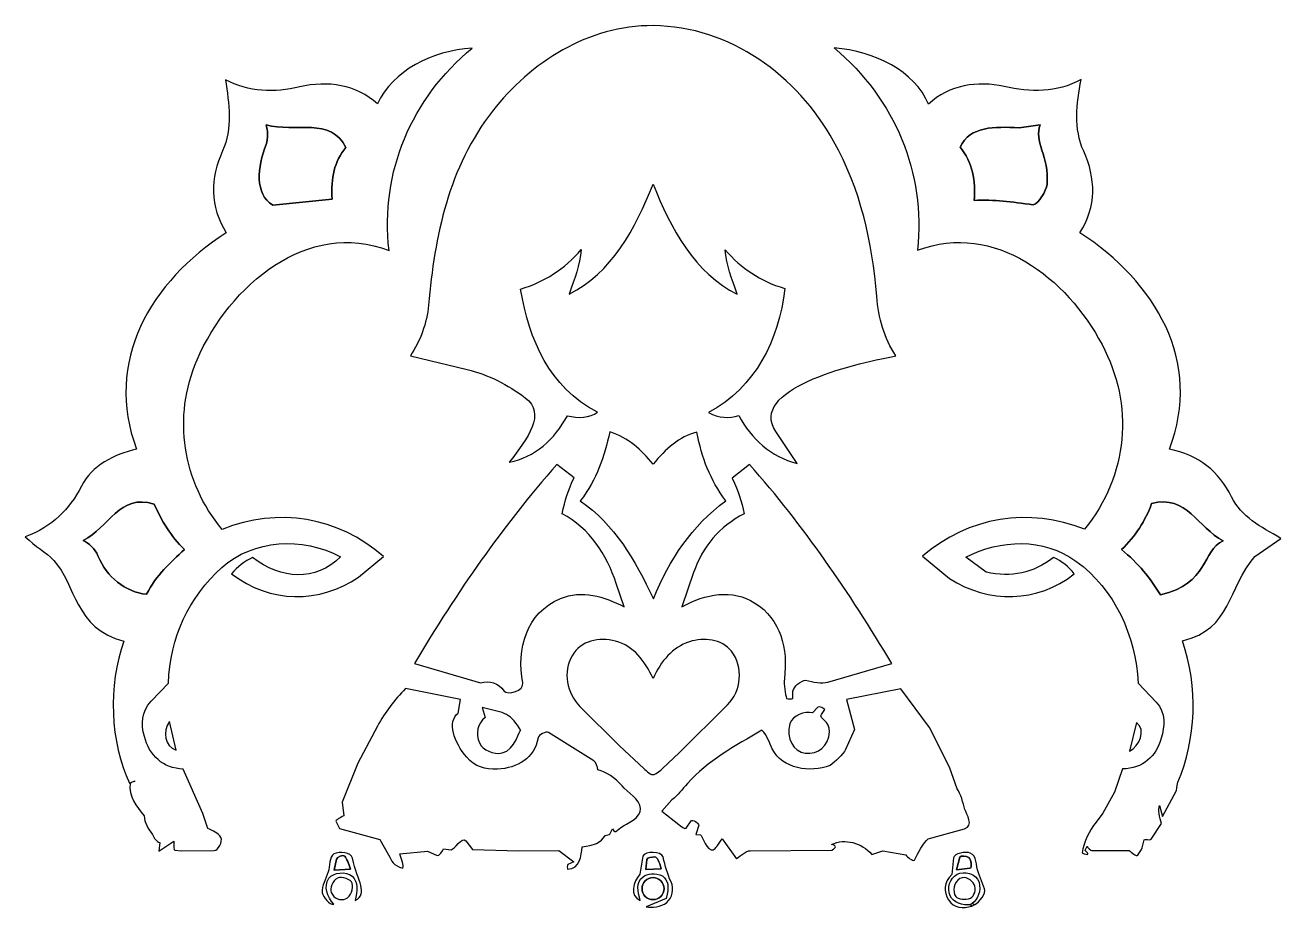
# Model space of a CAD drawing. Header units: inches. Extents: x 4.7 to 20.1, y -2.9 to -0.1.
# Drawn here: x 4.739 to 7.816, y -2.758 to -0.592 of the extents above; entities that cross this region are included whole.
import ezdxf

# ---------------------------------------------------------------- set-up
doc = ezdxf.new("R2010")
doc.units = ezdxf.units.IN
doc.header["$MEASUREMENT"] = 0
doc.layers.add('Layer 1', color=7, linetype='Continuous', lineweight=0)

msp = doc.modelspace()

# ---------------------------------------------------------------- linework, layer by layer
at = {"layer": 'Layer 1', "color": 250, "lineweight": 25, "true_color": 0x231f20}
msp.add_circle((6.2772, -2.7087), 0.0269, dxfattribs=at)
for points, knots in [([(6.2774, -0.5937), (6.4669, -0.5954), (6.63, -0.7163), (6.7197, -0.8769), (6.7861, -0.9956), (6.8142, -1.1228), (6.8254, -1.2575), (6.8297, -1.3102), (6.8428, -1.3595), (6.8724, -1.4033), (6.7577, -1.4236), (6.5104, -1.4869), (6.5781, -1.5881), (6.5781, -1.5881), (6.6304, -1.6664), (6.6304, -1.6664), (6.5656, -1.6507), (6.5184, -1.6061), (6.4873, -1.5494), (6.4629, -1.5563), (6.4386, -1.5562), (6.4133, -1.542), (6.5278, -1.4791), (6.5852, -1.3663), (6.5999, -1.2377), (6.5382, -1.2193), (6.4942, -1.1889), (6.4538, -1.1432), (6.458, -1.1818), (6.4685, -1.2116), (6.4835, -1.2518), (6.3812, -1.2028), (6.3186, -1.0885), (6.2775, -0.9819), (6.235, -1.0889), (6.1743, -1.2019), (6.0714, -1.2514), (6.0862, -1.2115), (6.0969, -1.1818), (6.1014, -1.1423), (6.0592, -1.1916), (6.0115, -1.2208), (5.9527, -1.2393), (5.9743, -1.3662), (6.022, -1.4778), (6.1408, -1.5413), (6.1221, -1.5548), (6.094, -1.5568), (6.0672, -1.5498), (6.0363, -1.6075), (5.9869, -1.6519), (5.925, -1.6638), (5.9706, -1.604), (6.0156, -1.545), (5.9639, -1.5057), (5.9212, -1.4732), (5.874, -1.4494), (5.8216, -1.4366), (5.8216, -1.4366), (5.6827, -1.4029), (5.6827, -1.4029), (5.7066, -1.3662), (5.7231, -1.3237), (5.7271, -1.2784), (5.7421, -1.109), (5.7766, -0.9407), (5.8835, -0.8033), (5.9769, -0.6833), (6.1194, -0.5924), (6.2774, -0.5937)], [0, 0, 0, 0, 1, 1, 1, 2, 2, 2, 3, 3, 3, 4, 4, 4, 5, 5, 5, 6, 6, 6, 7, 7, 7, 8, 8, 8, 9, 9, 9, 10, 10, 10, 11, 11, 11, 12, 12, 12, 13, 13, 13, 14, 14, 14, 15, 15, 15, 16, 16, 16, 17, 17, 17, 18, 18, 18, 19, 19, 19, 20, 20, 20, 21, 21, 21, 22, 22, 22, 23, 23, 23, 23]), ([(6.2775, -0.9819), (6.235, -1.0889), (6.1743, -1.2019), (6.0714, -1.2514), (6.0862, -1.2115), (6.0969, -1.1818), (6.1014, -1.1423), (6.0592, -1.1916), (6.0115, -1.2208), (5.9527, -1.2393), (5.9743, -1.3662), (6.022, -1.4778), (6.1408, -1.5413), (6.1221, -1.5548), (6.094, -1.5568), (6.0672, -1.5498), (6.0363, -1.6075), (5.9869, -1.6519), (5.925, -1.6638), (5.9706, -1.604), (6.0156, -1.545), (5.9639, -1.5057), (5.9212, -1.4732), (5.874, -1.4494), (5.8216, -1.4366), (5.8216, -1.4366), (5.6827, -1.4029), (5.6827, -1.4029), (5.7066, -1.3662), (5.7231, -1.3237), (5.7271, -1.2784), (5.7421, -1.109), (5.7766, -0.9407), (5.8835, -0.8033), (5.9769, -0.6833), (6.1194, -0.5924), (6.2774, -0.5937), (6.4669, -0.5954), (6.63, -0.7163), (6.7197, -0.8769), (6.7861, -0.9956), (6.8142, -1.1228), (6.8254, -1.2575), (6.8297, -1.3102), (6.8428, -1.3595), (6.8724, -1.4033), (6.7577, -1.4236), (6.5104, -1.4869), (6.5781, -1.5881), (6.5781, -1.5881), (6.6304, -1.6664), (6.6304, -1.6664), (6.5656, -1.6507), (6.5184, -1.6061), (6.4873, -1.5494), (6.4629, -1.5563), (6.4386, -1.5562), (6.4133, -1.542), (6.5278, -1.4791), (6.5852, -1.3663), (6.5999, -1.2377), (6.5382, -1.2193), (6.4942, -1.1889), (6.4538, -1.1432), (6.458, -1.1818), (6.4685, -1.2116), (6.4835, -1.2518), (6.3812, -1.2028), (6.3186, -1.0885), (6.2775, -0.9819)], [0, 0, 0, 0, 1, 1, 1, 2, 2, 2, 3, 3, 3, 4, 4, 4, 5, 5, 5, 6, 6, 6, 7, 7, 7, 8, 8, 8, 9, 9, 9, 10, 10, 10, 11, 11, 11, 12, 12, 12, 13, 13, 13, 14, 14, 14, 15, 15, 15, 16, 16, 16, 17, 17, 17, 18, 18, 18, 19, 19, 19, 20, 20, 20, 21, 21, 21, 22, 22, 22, 23, 23, 23, 23]), ([(5.2445, -1.9368), (5.2589, -1.9196), (5.2763, -1.9061), (5.2959, -1.8975), (5.3663, -1.9506), (5.45, -1.9577), (5.5115, -1.8952), (5.4167, -1.8463), (5.2989, -1.852), (5.2204, -1.9219), (5.1394, -1.9941), (5.0931, -2.0943), (5.0896, -2.2053), (5.0896, -2.2053), (5.0476, -2.2494), (5.0476, -2.2494), (5.0228, -2.2754), (5.0227, -2.3049), (5.0307, -2.3357), (5.0426, -2.3821), (5.0766, -2.4143), (5.1262, -2.4157), (5.1262, -2.4157), (5.1738, -2.5247), (5.1738, -2.5247), (5.1738, -2.5247), (5.1862, -2.5617), (5.1862, -2.5617), (5.1973, -2.5657), (5.2128, -2.5733), (5.2182, -2.5834), (5.2232, -2.5929), (5.2117, -2.6155), (5.2017, -2.6156), (5.2017, -2.6156), (5.1208, -2.616), (5.1208, -2.616), (5.1208, -2.616), (5.1057, -2.6147), (5.1057, -2.6147), (5.1016, -2.6143), (5.1025, -2.604), (5.103, -2.5923), (5.103, -2.5923), (5.0659, -2.617), (5.0659, -2.617), (5.0659, -2.617), (5.0686, -2.5958), (5.0686, -2.5958), (5.0608, -2.5941), (5.0544, -2.585), (5.0508, -2.5757), (5.0387, -2.5611), (5.0313, -2.5477), (5.0303, -2.5304), (5.0104, -2.5065), (4.9922, -2.4823), (4.9957, -2.4507), (5.0126, -2.4427), (5.0122, -2.4427), (4.9944, -2.4505), (4.9469, -2.3513), (4.941, -2.2106), (4.9805, -2.1019), (4.8605, -2.0726), (4.8622, -1.9614), (4.8088, -1.9043), (4.7889, -1.883), (4.7643, -1.8707), (4.7385, -1.8465), (4.8054, -1.8216), (4.8468, -1.78), (4.8764, -1.7223), (4.9023, -1.672), (4.9561, -1.6448), (5.0117, -1.6315), (4.9307, -1.4187), (5.0458, -1.22), (5.2315, -1.1012), (5.1904, -1.0368), (5.1921, -0.9671), (5.2222, -0.9007), (5.2471, -0.8458), (5.2388, -0.7848), (5.2292, -0.7261), (5.2861, -0.7572), (5.3501, -0.7581), (5.4114, -0.7438), (5.48, -0.7278), (5.5497, -0.738), (5.6022, -0.7855), (5.6387, -0.704), (5.7358, -0.6554), (5.8336, -0.6486), (5.6857, -0.7724), (5.608, -0.9519), (5.6303, -1.1448), (5.4307, -1.0681), (5.2395, -1.2288), (5.1598, -1.4129), (5.0993, -1.5528), (5.1245, -1.7121), (5.2211, -1.8282), (5.3588, -1.7735), (5.5056, -1.7968), (5.6163, -1.895), (5.6163, -1.895), (5.5555, -1.9451), (5.5555, -1.9451), (5.461, -2.0102), (5.3382, -2.0105), (5.2445, -1.9368)], [0, 0, 0, 0, 1, 1, 1, 2, 2, 2, 3, 3, 3, 4, 4, 4, 5, 5, 5, 6, 6, 6, 7, 7, 7, 8, 8, 8, 9, 9, 9, 10, 10, 10, 11, 11, 11, 12, 12, 12, 13, 13, 13, 14, 14, 14, 15, 15, 15, 16, 16, 16, 17, 17, 17, 18, 18, 18, 19, 19, 19, 20, 20, 20, 21, 21, 21, 22, 22, 22, 23, 23, 23, 24, 24, 24, 25, 25, 25, 26, 26, 26, 27, 27, 27, 28, 28, 28, 29, 29, 29, 30, 30, 30, 31, 31, 31, 32, 32, 32, 33, 33, 33, 34, 34, 34, 35, 35, 35, 36, 36, 36, 37, 37, 37, 37]), ([(5.1208, -2.616), (5.1208, -2.616), (5.1057, -2.6147), (5.1057, -2.6147), (5.1016, -2.6143), (5.1025, -2.604), (5.103, -2.5923), (5.103, -2.5923), (5.0659, -2.617), (5.0659, -2.617), (5.0659, -2.617), (5.0686, -2.5958), (5.0686, -2.5958), (5.0608, -2.5941), (5.0544, -2.585), (5.0508, -2.5757), (5.0387, -2.5611), (5.0313, -2.5477), (5.0303, -2.5304), (5.0104, -2.5065), (4.9922, -2.4823), (4.9957, -2.4507), (5.0126, -2.4427), (5.0122, -2.4427), (4.9944, -2.4505), (4.9469, -2.3513), (4.941, -2.2106), (4.9805, -2.1019), (4.8605, -2.0726), (4.8622, -1.9614), (4.8088, -1.9043), (4.7889, -1.883), (4.7643, -1.8707), (4.7385, -1.8465), (4.8054, -1.8216), (4.8468, -1.78), (4.8764, -1.7223), (4.9023, -1.672), (4.9561, -1.6448), (5.0117, -1.6315), (4.9307, -1.4187), (5.0458, -1.22), (5.2315, -1.1012), (5.1904, -1.0368), (5.1921, -0.9671), (5.2222, -0.9007), (5.2471, -0.8458), (5.2388, -0.7848), (5.2292, -0.7261), (5.2861, -0.7572), (5.3501, -0.7581), (5.4114, -0.7438), (5.48, -0.7278), (5.5497, -0.738), (5.6022, -0.7855), (5.6387, -0.704), (5.7358, -0.6554), (5.8336, -0.6486), (5.6857, -0.7724), (5.608, -0.9519), (5.6303, -1.1448), (5.4307, -1.0681), (5.2395, -1.2288), (5.1598, -1.4129), (5.0993, -1.5528), (5.1245, -1.7121), (5.2211, -1.8282), (5.3588, -1.7735), (5.5056, -1.7968), (5.6163, -1.895), (5.6163, -1.895), (5.5555, -1.9451), (5.5555, -1.9451), (5.461, -2.0102), (5.3382, -2.0105), (5.2445, -1.9368), (5.2589, -1.9196), (5.2763, -1.9061), (5.2959, -1.8975), (5.3663, -1.9506), (5.45, -1.9577), (5.5115, -1.8952), (5.4167, -1.8463), (5.2989, -1.852), (5.2204, -1.9219), (5.1394, -1.9941), (5.0931, -2.0943), (5.0896, -2.2053), (5.0896, -2.2053), (5.0476, -2.2494), (5.0476, -2.2494), (5.0228, -2.2754), (5.0227, -2.3049), (5.0307, -2.3357), (5.0426, -2.3821), (5.0766, -2.4143), (5.1262, -2.4157), (5.1262, -2.4157), (5.1738, -2.5247), (5.1738, -2.5247), (5.1738, -2.5247), (5.1862, -2.5617), (5.1862, -2.5617), (5.1973, -2.5657), (5.2128, -2.5733), (5.2182, -2.5834), (5.2232, -2.5929), (5.2117, -2.6155), (5.2017, -2.6156), (5.2017, -2.6156), (5.1208, -2.616), (5.1208, -2.616)], [0, 0, 0, 0, 1, 1, 1, 2, 2, 2, 3, 3, 3, 4, 4, 4, 5, 5, 5, 6, 6, 6, 7, 7, 7, 8, 8, 8, 9, 9, 9, 10, 10, 10, 11, 11, 11, 12, 12, 12, 13, 13, 13, 14, 14, 14, 15, 15, 15, 16, 16, 16, 17, 17, 17, 18, 18, 18, 19, 19, 19, 20, 20, 20, 21, 21, 21, 22, 22, 22, 23, 23, 23, 24, 24, 24, 25, 25, 25, 26, 26, 26, 27, 27, 27, 28, 28, 28, 29, 29, 29, 30, 30, 30, 31, 31, 31, 32, 32, 32, 33, 33, 33, 34, 34, 34, 35, 35, 35, 36, 36, 36, 37, 37, 37, 37]), ([(7.7521, -1.8945), (7.6832, -1.9745), (7.6963, -2.071), (7.5747, -2.1016), (7.6129, -2.2157), (7.6084, -2.3416), (7.5632, -2.448), (7.5615, -2.452), (7.5605, -2.4588), (7.5597, -2.4682), (7.5597, -2.4682), (7.5251, -2.5323), (7.5251, -2.5323), (7.5251, -2.5323), (7.5181, -2.5053), (7.5181, -2.5053), (7.5145, -2.5142), (7.5184, -2.5345), (7.5231, -2.5494), (7.5231, -2.5494), (7.4975, -2.5877), (7.4975, -2.5877), (7.4954, -2.5909), (7.4816, -2.5857), (7.4806, -2.5895), (7.4806, -2.5895), (7.4756, -2.6086), (7.4756, -2.6086), (7.4744, -2.6127), (7.4677, -2.6225), (7.4647, -2.6265), (7.4613, -2.6308), (7.4493, -2.6196), (7.4439, -2.6153), (7.4439, -2.6153), (7.3526, -2.6156), (7.3526, -2.6156), (7.3503, -2.6156), (7.3398, -2.6067), (7.3408, -2.6047), (7.3422, -2.6015), (7.3365, -2.6137), (7.3356, -2.6156), (7.3475, -2.6246), (7.3444, -2.628), (7.3283, -2.6212), (7.3337, -2.5931), (7.346, -2.5679), (7.3628, -2.5455), (7.3628, -2.5455), (7.3795, -2.5234), (7.3795, -2.5234), (7.3795, -2.5234), (7.4075, -2.4724), (7.4075, -2.4724), (7.4075, -2.4724), (7.4277, -2.4155), (7.4277, -2.4155), (7.4772, -2.4145), (7.5097, -2.385), (7.5226, -2.34), (7.5308, -2.3113), (7.5344, -2.2775), (7.51, -2.2518), (7.51, -2.2518), (7.4661, -2.2054), (7.4661, -2.2054), (7.4591, -2.088), (7.4096, -1.9756), (7.3132, -1.906), (7.234, -1.8486), (7.1283, -1.8523), (7.0433, -1.8965), (7.0433, -1.8965), (7.0936, -1.9332), (7.0936, -1.9332), (7.1551, -1.9462), (7.2087, -1.9364), (7.2583, -1.8972), (7.2788, -1.9064), (7.2956, -1.9187), (7.3092, -1.9376), (7.2188, -2.0081), (7.0995, -2.0106), (7.0034, -1.9484), (7.0034, -1.9484), (6.9376, -1.8939), (6.9376, -1.8939), (7.0496, -1.7964), (7.1995, -1.774), (7.3342, -1.8281), (7.4416, -1.6962), (7.456, -1.523), (7.3774, -1.3754), (7.2909, -1.2129), (7.1155, -1.0735), (6.9252, -1.1438), (6.9457, -0.955), (6.8705, -0.774), (6.7212, -0.6483), (6.8209, -0.6565), (6.9176, -0.7045), (6.9519, -0.7861), (7.0032, -0.7386), (7.0718, -0.7283), (7.1379, -0.743), (7.2014, -0.7572), (7.2667, -0.7586), (7.3258, -0.7258), (7.3147, -0.7852), (7.3073, -0.846), (7.3325, -0.9016), (7.3623, -0.9672), (7.3643, -1.037), (7.3232, -1.1013), (7.5084, -1.2216), (7.6251, -1.4171), (7.5423, -1.6319), (7.6143, -1.6454), (7.6646, -1.6875), (7.6949, -1.7487), (7.7194, -1.7983), (7.7652, -1.821), (7.8156, -1.8503), (7.8156, -1.8503), (7.7521, -1.8945), (7.7521, -1.8945)], [0, 0, 0, 0, 1, 1, 1, 2, 2, 2, 3, 3, 3, 4, 4, 4, 5, 5, 5, 6, 6, 6, 7, 7, 7, 8, 8, 8, 9, 9, 9, 10, 10, 10, 11, 11, 11, 12, 12, 12, 13, 13, 13, 14, 14, 14, 15, 15, 15, 16, 16, 16, 17, 17, 17, 18, 18, 18, 19, 19, 19, 20, 20, 20, 21, 21, 21, 22, 22, 22, 23, 23, 23, 24, 24, 24, 25, 25, 25, 26, 26, 26, 27, 27, 27, 28, 28, 28, 29, 29, 29, 30, 30, 30, 31, 31, 31, 32, 32, 32, 33, 33, 33, 34, 34, 34, 35, 35, 35, 36, 36, 36, 37, 37, 37, 38, 38, 38, 39, 39, 39, 40, 40, 40, 41, 41, 41, 42, 42, 42, 42]), ([(7.4439, -2.6153), (7.4439, -2.6153), (7.3526, -2.6156), (7.3526, -2.6156), (7.3503, -2.6156), (7.3398, -2.6067), (7.3408, -2.6047), (7.3422, -2.6015), (7.3365, -2.6137), (7.3356, -2.6156), (7.3475, -2.6246), (7.3444, -2.628), (7.3283, -2.6212), (7.3337, -2.5931), (7.346, -2.5679), (7.3628, -2.5455), (7.3628, -2.5455), (7.3795, -2.5234), (7.3795, -2.5234), (7.3795, -2.5234), (7.4075, -2.4724), (7.4075, -2.4724), (7.4075, -2.4724), (7.4277, -2.4155), (7.4277, -2.4155), (7.4772, -2.4145), (7.5097, -2.385), (7.5226, -2.34), (7.5308, -2.3113), (7.5344, -2.2775), (7.51, -2.2518), (7.51, -2.2518), (7.4661, -2.2054), (7.4661, -2.2054), (7.4591, -2.088), (7.4096, -1.9756), (7.3132, -1.906), (7.234, -1.8486), (7.1283, -1.8523), (7.0433, -1.8965), (7.0433, -1.8965), (7.0936, -1.9332), (7.0936, -1.9332), (7.1551, -1.9462), (7.2087, -1.9364), (7.2583, -1.8972), (7.2788, -1.9064), (7.2956, -1.9187), (7.3092, -1.9376), (7.2188, -2.0081), (7.0995, -2.0106), (7.0034, -1.9484), (7.0034, -1.9484), (6.9376, -1.8939), (6.9376, -1.8939), (7.0496, -1.7964), (7.1995, -1.774), (7.3342, -1.8281), (7.4416, -1.6962), (7.456, -1.523), (7.3774, -1.3754), (7.2909, -1.2129), (7.1155, -1.0735), (6.9252, -1.1438), (6.9457, -0.955), (6.8705, -0.774), (6.7212, -0.6483), (6.8209, -0.6565), (6.9176, -0.7045), (6.9519, -0.7861), (7.0032, -0.7386), (7.0718, -0.7283), (7.1379, -0.743), (7.2014, -0.7572), (7.2667, -0.7586), (7.3258, -0.7258), (7.3147, -0.7852), (7.3073, -0.846), (7.3325, -0.9016), (7.3623, -0.9672), (7.3643, -1.037), (7.3232, -1.1013), (7.5084, -1.2216), (7.6251, -1.4171), (7.5423, -1.6319), (7.6143, -1.6454), (7.6646, -1.6875), (7.6949, -1.7487), (7.7194, -1.7983), (7.7652, -1.821), (7.8156, -1.8503), (7.8156, -1.8503), (7.7521, -1.8945), (7.7521, -1.8945), (7.6832, -1.9745), (7.6963, -2.071), (7.5747, -2.1016), (7.6129, -2.2157), (7.6084, -2.3416), (7.5632, -2.448), (7.5615, -2.452), (7.5605, -2.4588), (7.5597, -2.4682), (7.5597, -2.4682), (7.5251, -2.5323), (7.5251, -2.5323), (7.5251, -2.5323), (7.5181, -2.5053), (7.5181, -2.5053), (7.5145, -2.5142), (7.5184, -2.5345), (7.5231, -2.5494), (7.5231, -2.5494), (7.4975, -2.5877), (7.4975, -2.5877), (7.4954, -2.5909), (7.4816, -2.5857), (7.4806, -2.5895), (7.4806, -2.5895), (7.4756, -2.6086), (7.4756, -2.6086), (7.4744, -2.6127), (7.4677, -2.6225), (7.4647, -2.6265), (7.4613, -2.6308), (7.4493, -2.6196), (7.4439, -2.6153)], [0, 0, 0, 0, 1, 1, 1, 2, 2, 2, 3, 3, 3, 4, 4, 4, 5, 5, 5, 6, 6, 6, 7, 7, 7, 8, 8, 8, 9, 9, 9, 10, 10, 10, 11, 11, 11, 12, 12, 12, 13, 13, 13, 14, 14, 14, 15, 15, 15, 16, 16, 16, 17, 17, 17, 18, 18, 18, 19, 19, 19, 20, 20, 20, 21, 21, 21, 22, 22, 22, 23, 23, 23, 24, 24, 24, 25, 25, 25, 26, 26, 26, 27, 27, 27, 28, 28, 28, 29, 29, 29, 30, 30, 30, 31, 31, 31, 32, 32, 32, 33, 33, 33, 34, 34, 34, 35, 35, 35, 36, 36, 36, 37, 37, 37, 38, 38, 38, 39, 39, 39, 40, 40, 40, 41, 41, 41, 42, 42, 42, 42]), ([(5.4905, -1.0193), (5.4879, -0.9653), (5.4955, -0.9273), (5.5247, -0.8925), (5.4888, -0.8167), (5.4001, -0.8566), (5.3288, -0.8368), (5.3333, -0.8497), (5.3343, -0.8706), (5.3289, -0.8848), (5.3074, -0.9412), (5.3009, -1.0068), (5.3453, -1.0334), (5.3453, -1.0334), (5.4905, -1.0193), (5.4905, -1.0193)], [0, 0, 0, 0, 1, 1, 1, 2, 2, 2, 3, 3, 3, 4, 4, 4, 5, 5, 5, 5]), ([(5.4905, -1.0193), (5.4905, -1.0193), (5.3453, -1.0334), (5.3453, -1.0334), (5.3009, -1.0068), (5.3074, -0.9412), (5.3289, -0.8848), (5.3343, -0.8706), (5.3333, -0.8497), (5.3288, -0.8368), (5.4001, -0.8566), (5.4888, -0.8167), (5.5247, -0.8925), (5.4955, -0.9273), (5.4879, -0.9653), (5.4905, -1.0193)], [0, 0, 0, 0, 1, 1, 1, 2, 2, 2, 3, 3, 3, 4, 4, 4, 5, 5, 5, 5]), ([(7.2084, -1.033), (7.2243, -1.0289), (7.2391, -0.9997), (7.2427, -0.9825), (7.2484, -0.915), (7.2088, -0.8749), (7.2261, -0.8369), (7.2261, -0.8369), (7.1739, -0.8438), (7.1739, -0.8438), (7.1127, -0.8415), (7.055, -0.8391), (7.0294, -0.8914), (7.0601, -0.9283), (7.0683, -0.975), (7.0639, -1.022), (7.1142, -1.0202), (7.1548, -1.0247), (7.2084, -1.033)], [0, 0, 0, 0, 1, 1, 1, 2, 2, 2, 3, 3, 3, 4, 4, 4, 5, 5, 5, 6, 6, 6, 6]), ([(7.2084, -1.033), (7.1548, -1.0247), (7.1142, -1.0202), (7.0639, -1.022), (7.0683, -0.975), (7.0601, -0.9283), (7.0294, -0.8914), (7.055, -0.8391), (7.1127, -0.8415), (7.1739, -0.8438), (7.1739, -0.8438), (7.2261, -0.8369), (7.2261, -0.8369), (7.2088, -0.8749), (7.2484, -0.915), (7.2427, -0.9825), (7.2391, -0.9997), (7.2243, -1.0289), (7.2084, -1.033)], [0, 0, 0, 0, 1, 1, 1, 2, 2, 2, 3, 3, 3, 4, 4, 4, 5, 5, 5, 6, 6, 6, 6]), ([(6.0989, -1.758), (6.1403, -1.7059), (6.1569, -1.6498), (6.1716, -1.5892), (6.2175, -1.6042), (6.2476, -1.6329), (6.2775, -1.6684), (6.3082, -1.6317), (6.3412, -1.6001), (6.3844, -1.59), (6.3971, -1.6533), (6.4167, -1.7067), (6.4554, -1.7582), (6.3709, -1.8206), (6.3187, -1.9009), (6.2779, -1.9982), (6.2329, -1.9017), (6.1822, -1.817), (6.0989, -1.758)], [0, 0, 0, 0, 1, 1, 1, 2, 2, 2, 3, 3, 3, 4, 4, 4, 5, 5, 5, 6, 6, 6, 6]), ([(6.4554, -1.7582), (6.3709, -1.8206), (6.3187, -1.9009), (6.2779, -1.9982), (6.2329, -1.9017), (6.1822, -1.817), (6.0989, -1.758), (6.1403, -1.7059), (6.1569, -1.6498), (6.1716, -1.5892), (6.2175, -1.6042), (6.2476, -1.6329), (6.2775, -1.6684), (6.3082, -1.6317), (6.3412, -1.6001), (6.3844, -1.59), (6.3971, -1.6533), (6.4167, -1.7067), (6.4554, -1.7582)], [0, 0, 0, 0, 1, 1, 1, 2, 2, 2, 3, 3, 3, 4, 4, 4, 5, 5, 5, 6, 6, 6, 6]), ([(5.9579, -2.2041), (5.9618, -2.2245), (5.921, -2.2351), (5.912, -2.2245), (5.8978, -2.2044), (5.8767, -2.198), (5.8541, -2.2046), (5.8541, -2.2046), (5.6925, -2.1572), (5.6925, -2.1572), (5.7969, -1.9811), (5.9087, -1.8206), (6.0412, -1.6692), (6.0412, -1.6692), (6.0835, -1.7016), (6.0835, -1.7016), (6.0697, -1.7324), (6.0608, -1.7577), (6.0546, -1.7898), (6.1225, -1.8266), (6.163, -1.8887), (6.1872, -1.961), (6.1872, -1.961), (6.2063, -2.0182), (6.2063, -2.0182), (6.1571, -1.9928), (6.1027, -1.9758), (6.0501, -1.9977), (5.9668, -2.0324), (5.942, -2.1218), (5.9579, -2.2041)], [0, 0, 0, 0, 1, 1, 1, 2, 2, 2, 3, 3, 3, 4, 4, 4, 5, 5, 5, 6, 6, 6, 7, 7, 7, 8, 8, 8, 9, 9, 9, 10, 10, 10, 10]), ([(6.0501, -1.9977), (5.9668, -2.0324), (5.942, -2.1218), (5.9579, -2.2041), (5.9618, -2.2245), (5.921, -2.2351), (5.912, -2.2245), (5.8978, -2.2044), (5.8767, -2.198), (5.8541, -2.2046), (5.8541, -2.2046), (5.6925, -2.1572), (5.6925, -2.1572), (5.7969, -1.9811), (5.9087, -1.8206), (6.0412, -1.6692), (6.0412, -1.6692), (6.0835, -1.7016), (6.0835, -1.7016), (6.0697, -1.7324), (6.0608, -1.7577), (6.0546, -1.7898), (6.1225, -1.8266), (6.163, -1.8887), (6.1872, -1.961), (6.1872, -1.961), (6.2063, -2.0182), (6.2063, -2.0182), (6.1571, -1.9928), (6.1027, -1.9758), (6.0501, -1.9977)], [0, 0, 0, 0, 1, 1, 1, 2, 2, 2, 3, 3, 3, 4, 4, 4, 5, 5, 5, 6, 6, 6, 7, 7, 7, 8, 8, 8, 9, 9, 9, 10, 10, 10, 10]), ([(6.7053, -2.2027), (6.6908, -2.2069), (6.6692, -2.2028), (6.6508, -2.1977), (6.6398, -2.1993), (6.6204, -2.2141), (6.62, -2.225), (6.62, -2.225), (6.6194, -2.2422), (6.6194, -2.2422), (6.6193, -2.2454), (6.6091, -2.2434), (6.6039, -2.2425), (6.602, -2.2324), (6.5969, -2.2092), (6.5989, -2.1945), (6.6088, -2.1207), (6.5895, -2.048), (6.5267, -2.0087), (6.4714, -1.974), (6.4069, -1.9855), (6.348, -2.018), (6.348, -2.018), (6.3766, -1.9339), (6.3766, -1.9339), (6.3978, -1.8716), (6.4392, -1.8207), (6.5006, -1.7902), (6.4938, -1.7586), (6.4863, -1.7359), (6.4713, -1.7031), (6.4713, -1.7031), (6.5137, -1.669), (6.5137, -1.669), (6.6469, -1.8202), (6.7567, -1.981), (6.8622, -2.1573), (6.8622, -2.1573), (6.7053, -2.2027), (6.7053, -2.2027)], [0, 0, 0, 0, 1, 1, 1, 2, 2, 2, 3, 3, 3, 4, 4, 4, 5, 5, 5, 6, 6, 6, 7, 7, 7, 8, 8, 8, 9, 9, 9, 10, 10, 10, 11, 11, 11, 12, 12, 12, 13, 13, 13, 13]), ([(6.5989, -2.1945), (6.6088, -2.1207), (6.5895, -2.048), (6.5267, -2.0087), (6.4714, -1.974), (6.4069, -1.9855), (6.348, -2.018), (6.348, -2.018), (6.3766, -1.9339), (6.3766, -1.9339), (6.3978, -1.8716), (6.4392, -1.8207), (6.5006, -1.7902), (6.4938, -1.7586), (6.4863, -1.7359), (6.4713, -1.7031), (6.4713, -1.7031), (6.5137, -1.669), (6.5137, -1.669), (6.6469, -1.8202), (6.7567, -1.981), (6.8622, -2.1573), (6.8622, -2.1573), (6.7053, -2.2027), (6.7053, -2.2027), (6.6908, -2.2069), (6.6692, -2.2028), (6.6508, -2.1977), (6.6398, -2.1993), (6.6204, -2.2141), (6.62, -2.225), (6.62, -2.225), (6.6194, -2.2422), (6.6194, -2.2422), (6.6193, -2.2454), (6.6091, -2.2434), (6.6039, -2.2425), (6.602, -2.2324), (6.5969, -2.2092), (6.5989, -2.1945)], [0, 0, 0, 0, 1, 1, 1, 2, 2, 2, 3, 3, 3, 4, 4, 4, 5, 5, 5, 6, 6, 6, 7, 7, 7, 8, 8, 8, 9, 9, 9, 10, 10, 10, 11, 11, 11, 12, 12, 12, 13, 13, 13, 13]), ([(5.036, -1.9874), (5.0603, -1.9395), (5.0939, -1.9107), (5.1292, -1.8773), (5.0945, -1.8458), (5.0729, -1.8058), (5.0547, -1.7662), (4.9688, -1.7399), (4.944, -1.8234), (4.8809, -1.8558), (4.8931, -1.8612), (4.9102, -1.8767), (4.9169, -1.893), (4.9386, -1.9454), (4.984, -1.9816), (5.036, -1.9874)], [0, 0, 0, 0, 1, 1, 1, 2, 2, 2, 3, 3, 3, 4, 4, 4, 5, 5, 5, 5]), ([(5.036, -1.9874), (4.984, -1.9816), (4.9386, -1.9454), (4.9169, -1.893), (4.9102, -1.8767), (4.8931, -1.8612), (4.8809, -1.8558), (4.944, -1.8234), (4.9688, -1.7399), (5.0547, -1.7662), (5.0729, -1.8058), (5.0945, -1.8458), (5.1292, -1.8773), (5.0939, -1.9107), (5.0603, -1.9395), (5.036, -1.9874)], [0, 0, 0, 0, 1, 1, 1, 2, 2, 2, 3, 3, 3, 4, 4, 4, 5, 5, 5, 5]), ([(7.674, -1.8561), (7.6113, -1.8241), (7.586, -1.7418), (7.4987, -1.7649), (7.4834, -1.8082), (7.4593, -1.8448), (7.4252, -1.8779), (7.4656, -1.9105), (7.4966, -1.9481), (7.5203, -1.989), (7.639, -1.9616), (7.6218, -1.8805), (7.674, -1.8561)], [0, 0, 0, 0, 1, 1, 1, 2, 2, 2, 3, 3, 3, 4, 4, 4, 4]), ([(7.674, -1.8561), (7.6218, -1.8805), (7.639, -1.9616), (7.5203, -1.989), (7.4966, -1.9481), (7.4656, -1.9105), (7.4252, -1.8779), (7.4593, -1.8448), (7.4834, -1.8082), (7.4987, -1.7649), (7.586, -1.7418), (7.6113, -1.8241), (7.674, -1.8561)], [0, 0, 0, 0, 1, 1, 1, 2, 2, 2, 3, 3, 3, 4, 4, 4, 4]), ([(6.0787, -2.138), (6.0999, -2.1008), (6.1451, -2.0914), (6.1852, -2.102), (6.2301, -2.114), (6.2565, -2.1502), (6.2772, -2.1941), (6.2972, -2.1503), (6.3241, -2.1175), (6.3665, -2.1037), (6.4014, -2.0924), (6.4454, -2.0964), (6.4692, -2.1269), (6.4992, -2.1655), (6.4938, -2.2246), (6.4596, -2.2585), (6.4596, -2.2585), (6.3414, -2.3759), (6.3414, -2.3759), (6.3414, -2.3759), (6.3004, -2.4146), (6.3004, -2.4146), (6.2956, -2.4191), (6.2852, -2.4271), (6.2796, -2.4291), (6.2729, -2.4316), (6.2607, -2.42), (6.2545, -2.4143), (6.2545, -2.4143), (6.1948, -2.3589), (6.1948, -2.3589), (6.1948, -2.3589), (6.0979, -2.262), (6.0979, -2.262), (6.0656, -2.2297), (6.0559, -2.1777), (6.0787, -2.138)], [0, 0, 0, 0, 1, 1, 1, 2, 2, 2, 3, 3, 3, 4, 4, 4, 5, 5, 5, 6, 6, 6, 7, 7, 7, 8, 8, 8, 9, 9, 9, 10, 10, 10, 11, 11, 11, 12, 12, 12, 12]), ([(6.3414, -2.3759), (6.3414, -2.3759), (6.3004, -2.4146), (6.3004, -2.4146), (6.2956, -2.4191), (6.2852, -2.4271), (6.2796, -2.4291), (6.2729, -2.4316), (6.2607, -2.42), (6.2545, -2.4143), (6.2545, -2.4143), (6.1948, -2.3589), (6.1948, -2.3589), (6.1948, -2.3589), (6.0979, -2.262), (6.0979, -2.262), (6.0656, -2.2297), (6.0559, -2.1777), (6.0787, -2.138), (6.0999, -2.1008), (6.1451, -2.0914), (6.1852, -2.102), (6.2301, -2.114), (6.2565, -2.1502), (6.2772, -2.1941), (6.2972, -2.1503), (6.3241, -2.1175), (6.3665, -2.1037), (6.4014, -2.0924), (6.4454, -2.0964), (6.4692, -2.1269), (6.4992, -2.1655), (6.4938, -2.2246), (6.4596, -2.2585), (6.4596, -2.2585), (6.3414, -2.3759), (6.3414, -2.3759)], [0, 0, 0, 0, 1, 1, 1, 2, 2, 2, 3, 3, 3, 4, 4, 4, 5, 5, 5, 6, 6, 6, 7, 7, 7, 8, 8, 8, 9, 9, 9, 10, 10, 10, 11, 11, 11, 12, 12, 12, 12]), ([(6.1858, -2.5686), (6.183, -2.5705), (6.1792, -2.5644), (6.1778, -2.5622), (6.1778, -2.5622), (6.1714, -2.575), (6.1714, -2.575), (6.1702, -2.5775), (6.1639, -2.5775), (6.1596, -2.5782), (6.1506, -2.5966), (6.131, -2.6031), (6.1036, -2.6065), (6.1004, -2.6276), (6.0997, -2.6604), (6.0675, -2.6611), (6.0671, -2.6589), (6.0662, -2.6511), (6.0687, -2.6498), (6.0687, -2.6498), (6.0833, -2.6427), (6.0833, -2.6427), (6.0833, -2.6427), (6.0465, -2.6155), (6.0465, -2.6155), (6.0465, -2.6155), (5.9481, -2.6158), (5.9481, -2.6158), (5.9481, -2.6158), (5.835, -2.6129), (5.835, -2.6129), (5.835, -2.6129), (5.8185, -2.5912), (5.8185, -2.5912), (5.8099, -2.58), (5.7889, -2.614), (5.7822, -2.6134), (5.7822, -2.6134), (5.7638, -2.6116), (5.7638, -2.6116), (5.761, -2.6156), (5.7535, -2.6299), (5.7485, -2.6277), (5.7485, -2.6277), (5.7242, -2.6166), (5.7242, -2.6166), (5.7242, -2.6166), (5.6564, -2.6235), (5.6564, -2.6235), (5.662, -2.6377), (5.6657, -2.6511), (5.6644, -2.6585), (5.6402, -2.6525), (5.6372, -2.6407), (5.6291, -2.6263), (5.6291, -2.6263), (5.6076, -2.588), (5.6076, -2.588), (5.6076, -2.588), (5.5088, -2.5613), (5.5088, -2.5613), (5.5088, -2.5613), (5.5004, -2.5453), (5.5004, -2.5453), (5.498, -2.5408), (5.51, -2.5348), (5.5191, -2.5307), (5.5191, -2.5307), (5.5155, -2.4965), (5.5155, -2.4965), (5.5155, -2.4965), (5.5541, -2.4011), (5.5541, -2.4011), (5.5541, -2.4011), (5.6021, -2.3102), (5.6021, -2.3102), (5.6202, -2.2759), (5.6433, -2.2468), (5.6704, -2.2183), (5.6704, -2.2183), (5.8055, -2.2454), (5.8055, -2.2454), (5.8055, -2.2454), (5.7998, -2.2784), (5.7998, -2.2784), (5.772, -2.2998), (5.789, -2.3502), (5.8207, -2.3869), (5.8412, -2.4106), (5.8653, -2.4166), (5.8961, -2.4157), (5.9443, -2.4141), (5.9872, -2.3883), (5.9954, -2.3395), (5.9966, -2.3323), (6.0145, -2.3221), (6.0206, -2.326), (6.0206, -2.326), (6.1321, -2.3953), (6.1321, -2.3953), (6.1374, -2.3986), (6.1418, -2.4115), (6.1416, -2.4172), (6.1632, -2.4234), (6.1839, -2.4361), (6.2011, -2.4569), (6.2137, -2.4721), (6.2456, -2.49), (6.2464, -2.5121), (6.2473, -2.5362), (6.2131, -2.5487), (6.1985, -2.5593), (6.1985, -2.5593), (6.1858, -2.5686), (6.1858, -2.5686)], [0, 0, 0, 0, 1, 1, 1, 2, 2, 2, 3, 3, 3, 4, 4, 4, 5, 5, 5, 6, 6, 6, 7, 7, 7, 8, 8, 8, 9, 9, 9, 10, 10, 10, 11, 11, 11, 12, 12, 12, 13, 13, 13, 14, 14, 14, 15, 15, 15, 16, 16, 16, 17, 17, 17, 18, 18, 18, 19, 19, 19, 20, 20, 20, 21, 21, 21, 22, 22, 22, 23, 23, 23, 24, 24, 24, 25, 25, 25, 26, 26, 26, 27, 27, 27, 28, 28, 28, 29, 29, 29, 30, 30, 30, 31, 31, 31, 32, 32, 32, 33, 33, 33, 34, 34, 34, 35, 35, 35, 36, 36, 36, 37, 37, 37, 38, 38, 38, 38]), ([(6.1036, -2.6065), (6.1004, -2.6276), (6.0997, -2.6604), (6.0675, -2.6611), (6.0671, -2.6589), (6.0662, -2.6511), (6.0687, -2.6498), (6.0687, -2.6498), (6.0833, -2.6427), (6.0833, -2.6427), (6.0833, -2.6427), (6.0465, -2.6155), (6.0465, -2.6155), (6.0465, -2.6155), (5.9481, -2.6158), (5.9481, -2.6158), (5.9481, -2.6158), (5.835, -2.6129), (5.835, -2.6129), (5.835, -2.6129), (5.8185, -2.5912), (5.8185, -2.5912), (5.8099, -2.58), (5.7889, -2.614), (5.7822, -2.6134), (5.7822, -2.6134), (5.7638, -2.6116), (5.7638, -2.6116), (5.761, -2.6156), (5.7535, -2.6299), (5.7485, -2.6277), (5.7485, -2.6277), (5.7242, -2.6166), (5.7242, -2.6166), (5.7242, -2.6166), (5.6564, -2.6235), (5.6564, -2.6235), (5.662, -2.6377), (5.6657, -2.6511), (5.6644, -2.6585), (5.6402, -2.6525), (5.6372, -2.6407), (5.6291, -2.6263), (5.6291, -2.6263), (5.6076, -2.588), (5.6076, -2.588), (5.6076, -2.588), (5.5088, -2.5613), (5.5088, -2.5613), (5.5088, -2.5613), (5.5004, -2.5453), (5.5004, -2.5453), (5.498, -2.5408), (5.51, -2.5348), (5.5191, -2.5307), (5.5191, -2.5307), (5.5155, -2.4965), (5.5155, -2.4965), (5.5155, -2.4965), (5.5541, -2.4011), (5.5541, -2.4011), (5.5541, -2.4011), (5.6021, -2.3102), (5.6021, -2.3102), (5.6202, -2.2759), (5.6433, -2.2468), (5.6704, -2.2183), (5.6704, -2.2183), (5.8055, -2.2454), (5.8055, -2.2454), (5.8055, -2.2454), (5.7998, -2.2784), (5.7998, -2.2784), (5.772, -2.2998), (5.789, -2.3502), (5.8207, -2.3869), (5.8412, -2.4106), (5.8653, -2.4166), (5.8961, -2.4157), (5.9443, -2.4141), (5.9872, -2.3883), (5.9954, -2.3395), (5.9966, -2.3323), (6.0145, -2.3221), (6.0206, -2.326), (6.0206, -2.326), (6.1321, -2.3953), (6.1321, -2.3953), (6.1374, -2.3986), (6.1418, -2.4115), (6.1416, -2.4172), (6.1632, -2.4234), (6.1839, -2.4361), (6.2011, -2.4569), (6.2137, -2.4721), (6.2456, -2.49), (6.2464, -2.5121), (6.2473, -2.5362), (6.2131, -2.5487), (6.1985, -2.5593), (6.1985, -2.5593), (6.1858, -2.5686), (6.1858, -2.5686), (6.183, -2.5705), (6.1792, -2.5644), (6.1778, -2.5622), (6.1778, -2.5622), (6.1714, -2.575), (6.1714, -2.575), (6.1702, -2.5775), (6.1639, -2.5775), (6.1596, -2.5782), (6.1506, -2.5966), (6.131, -2.6031), (6.1036, -2.6065)], [0, 0, 0, 0, 1, 1, 1, 2, 2, 2, 3, 3, 3, 4, 4, 4, 5, 5, 5, 6, 6, 6, 7, 7, 7, 8, 8, 8, 9, 9, 9, 10, 10, 10, 11, 11, 11, 12, 12, 12, 13, 13, 13, 14, 14, 14, 15, 15, 15, 16, 16, 16, 17, 17, 17, 18, 18, 18, 19, 19, 19, 20, 20, 20, 21, 21, 21, 22, 22, 22, 23, 23, 23, 24, 24, 24, 25, 25, 25, 26, 26, 26, 27, 27, 27, 28, 28, 28, 29, 29, 29, 30, 30, 30, 31, 31, 31, 32, 32, 32, 33, 33, 33, 34, 34, 34, 35, 35, 35, 36, 36, 36, 37, 37, 37, 38, 38, 38, 38]), ([(6.9176, -2.6391), (6.9138, -2.6423), (6.8995, -2.6311), (6.8967, -2.6258), (6.8967, -2.6258), (6.8401, -2.6157), (6.8401, -2.6157), (6.8401, -2.6157), (6.813, -2.6248), (6.813, -2.6248), (6.7886, -2.5964), (6.7475, -2.5846), (6.7145, -2.6005), (6.7271, -2.6035), (6.7272, -2.6077), (6.7155, -2.6143), (6.7155, -2.6143), (6.5152, -2.6157), (6.5152, -2.6157), (6.5045, -2.6157), (6.4837, -2.6334), (6.4818, -2.6361), (6.4818, -2.6361), (6.4466, -2.587), (6.4466, -2.587), (6.435, -2.6034), (6.4309, -2.6106), (6.4251, -2.6133), (6.4096, -2.6204), (6.3975, -2.577), (6.3933, -2.5769), (6.3933, -2.5769), (6.3819, -2.5764), (6.3819, -2.5764), (6.3819, -2.5764), (6.3891, -2.5535), (6.3891, -2.5535), (6.3906, -2.5486), (6.3732, -2.5381), (6.3704, -2.5424), (6.3704, -2.5424), (6.3586, -2.5608), (6.3586, -2.5608), (6.3562, -2.5644), (6.3441, -2.5543), (6.3404, -2.5515), (6.3404, -2.5515), (6.2988, -2.5188), (6.2988, -2.5188), (6.2988, -2.5188), (6.323, -2.4911), (6.323, -2.4911), (6.3386, -2.4802), (6.3481, -2.466), (6.3616, -2.4508), (6.4114, -2.395), (6.4774, -2.3591), (6.5441, -2.3205), (6.5577, -2.3334), (6.5611, -2.3504), (6.5692, -2.3664), (6.5942, -2.4154), (6.6614, -2.4257), (6.7111, -2.4072), (6.7221, -2.3977), (6.7438, -2.3796), (6.749, -2.3679), (6.749, -2.3679), (6.7709, -2.3186), (6.7709, -2.3186), (6.7709, -2.3186), (6.7512, -2.2451), (6.7512, -2.2451), (6.7512, -2.2451), (6.8842, -2.2189), (6.8842, -2.2189), (6.8842, -2.2189), (6.9547, -2.3139), (6.9547, -2.3139), (6.9547, -2.3139), (7.0037, -2.4108), (7.0037, -2.4108), (7.0037, -2.4108), (7.022, -2.4641), (7.022, -2.4641), (7.0313, -2.4757), (7.0371, -2.4995), (7.0414, -2.5146), (7.0449, -2.527), (7.0644, -2.5541), (7.0406, -2.562), (7.0406, -2.562), (6.9515, -2.5868), (6.9515, -2.5868), (6.9394, -2.5954), (6.9269, -2.6213), (6.9176, -2.6391)], [0, 0, 0, 0, 1, 1, 1, 2, 2, 2, 3, 3, 3, 4, 4, 4, 5, 5, 5, 6, 6, 6, 7, 7, 7, 8, 8, 8, 9, 9, 9, 10, 10, 10, 11, 11, 11, 12, 12, 12, 13, 13, 13, 14, 14, 14, 15, 15, 15, 16, 16, 16, 17, 17, 17, 18, 18, 18, 19, 19, 19, 20, 20, 20, 21, 21, 21, 22, 22, 22, 23, 23, 23, 24, 24, 24, 25, 25, 25, 26, 26, 26, 27, 27, 27, 28, 28, 28, 29, 29, 29, 30, 30, 30, 31, 31, 31, 32, 32, 32, 32]), ([(6.4818, -2.6361), (6.4818, -2.6361), (6.4466, -2.587), (6.4466, -2.587), (6.435, -2.6034), (6.4309, -2.6106), (6.4251, -2.6133), (6.4096, -2.6204), (6.3975, -2.577), (6.3933, -2.5769), (6.3933, -2.5769), (6.3819, -2.5764), (6.3819, -2.5764), (6.3819, -2.5764), (6.3891, -2.5535), (6.3891, -2.5535), (6.3906, -2.5486), (6.3732, -2.5381), (6.3704, -2.5424), (6.3704, -2.5424), (6.3586, -2.5608), (6.3586, -2.5608), (6.3562, -2.5644), (6.3441, -2.5543), (6.3404, -2.5515), (6.3404, -2.5515), (6.2988, -2.5188), (6.2988, -2.5188), (6.2988, -2.5188), (6.323, -2.4911), (6.323, -2.4911), (6.3386, -2.4802), (6.3481, -2.466), (6.3616, -2.4508), (6.4114, -2.395), (6.4774, -2.3591), (6.5441, -2.3205), (6.5577, -2.3334), (6.5611, -2.3504), (6.5692, -2.3664), (6.5942, -2.4154), (6.6614, -2.4257), (6.7111, -2.4072), (6.7221, -2.3977), (6.7438, -2.3796), (6.749, -2.3679), (6.749, -2.3679), (6.7709, -2.3186), (6.7709, -2.3186), (6.7709, -2.3186), (6.7512, -2.2451), (6.7512, -2.2451), (6.7512, -2.2451), (6.8842, -2.2189), (6.8842, -2.2189), (6.8842, -2.2189), (6.9547, -2.3139), (6.9547, -2.3139), (6.9547, -2.3139), (7.0037, -2.4108), (7.0037, -2.4108), (7.0037, -2.4108), (7.022, -2.4641), (7.022, -2.4641), (7.0313, -2.4757), (7.0371, -2.4995), (7.0414, -2.5146), (7.0449, -2.527), (7.0644, -2.5541), (7.0406, -2.562), (7.0406, -2.562), (6.9515, -2.5868), (6.9515, -2.5868), (6.9394, -2.5954), (6.9269, -2.6213), (6.9176, -2.6391), (6.9138, -2.6423), (6.8995, -2.6311), (6.8967, -2.6258), (6.8967, -2.6258), (6.8401, -2.6157), (6.8401, -2.6157), (6.8401, -2.6157), (6.813, -2.6248), (6.813, -2.6248), (6.7886, -2.5964), (6.7475, -2.5846), (6.7145, -2.6005), (6.7271, -2.6035), (6.7272, -2.6077), (6.7155, -2.6143), (6.7155, -2.6143), (6.5152, -2.6157), (6.5152, -2.6157), (6.5045, -2.6157), (6.4837, -2.6334), (6.4818, -2.6361)], [0, 0, 0, 0, 1, 1, 1, 2, 2, 2, 3, 3, 3, 4, 4, 4, 5, 5, 5, 6, 6, 6, 7, 7, 7, 8, 8, 8, 9, 9, 9, 10, 10, 10, 11, 11, 11, 12, 12, 12, 13, 13, 13, 14, 14, 14, 15, 15, 15, 16, 16, 16, 17, 17, 17, 18, 18, 18, 19, 19, 19, 20, 20, 20, 21, 21, 21, 22, 22, 22, 23, 23, 23, 24, 24, 24, 25, 25, 25, 26, 26, 26, 27, 27, 27, 28, 28, 28, 29, 29, 29, 30, 30, 30, 31, 31, 31, 32, 32, 32, 32]), ([(5.8588, -2.2646), (5.8588, -2.2646), (5.9075, -2.2774), (5.9075, -2.2774), (5.9216, -2.2812), (5.9352, -2.2937), (5.9449, -2.3083), (5.9449, -2.3083), (5.9535, -2.3213), (5.9535, -2.3213), (5.95, -2.316), (5.9402, -2.3691), (5.9074, -2.3763), (5.886, -2.381), (5.8596, -2.368), (5.8526, -2.3529), (5.8408, -2.3277), (5.8469, -2.3049), (5.8661, -2.2891), (5.8661, -2.2891), (5.8588, -2.2646), (5.8588, -2.2646)], [0, 0, 0, 0, 1, 1, 1, 2, 2, 2, 3, 3, 3, 4, 4, 4, 5, 5, 5, 6, 6, 6, 7, 7, 7, 7]), ([(5.9449, -2.3083), (5.9449, -2.3083), (5.9535, -2.3213), (5.9535, -2.3213), (5.95, -2.316), (5.9402, -2.3691), (5.9074, -2.3763), (5.886, -2.381), (5.8596, -2.368), (5.8526, -2.3529), (5.8408, -2.3277), (5.8469, -2.3049), (5.8661, -2.2891), (5.8661, -2.2891), (5.8588, -2.2646), (5.8588, -2.2646), (5.8588, -2.2646), (5.9075, -2.2774), (5.9075, -2.2774), (5.9216, -2.2812), (5.9352, -2.2937), (5.9449, -2.3083)], [0, 0, 0, 0, 1, 1, 1, 2, 2, 2, 3, 3, 3, 4, 4, 4, 5, 5, 5, 6, 6, 6, 7, 7, 7, 7]), ([(6.7096, -2.3246), (6.7083, -2.3598), (6.6814, -2.3797), (6.6501, -2.3765), (6.6211, -2.3735), (6.6029, -2.3398), (6.6125, -2.3049), (6.6184, -2.2837), (6.6492, -2.273), (6.6677, -2.2777), (6.6677, -2.2777), (6.681, -2.2641), (6.681, -2.2641), (6.6842, -2.2608), (6.6983, -2.2682), (6.6983, -2.2698), (6.6983, -2.2698), (6.6898, -2.2816), (6.6898, -2.2816), (6.6821, -2.2924), (6.7107, -2.2969), (6.7096, -2.3246)], [0, 0, 0, 0, 1, 1, 1, 2, 2, 2, 3, 3, 3, 4, 4, 4, 5, 5, 5, 6, 6, 6, 7, 7, 7, 7]), ([(6.6125, -2.3049), (6.6184, -2.2837), (6.6492, -2.273), (6.6677, -2.2777), (6.6677, -2.2777), (6.681, -2.2641), (6.681, -2.2641), (6.6842, -2.2608), (6.6983, -2.2682), (6.6983, -2.2698), (6.6983, -2.2698), (6.6898, -2.2816), (6.6898, -2.2816), (6.6821, -2.2924), (6.7107, -2.2969), (6.7096, -2.3246), (6.7083, -2.3598), (6.6814, -2.3797), (6.6501, -2.3765), (6.6211, -2.3735), (6.6029, -2.3398), (6.6125, -2.3049)], [0, 0, 0, 0, 1, 1, 1, 2, 2, 2, 3, 3, 3, 4, 4, 4, 5, 5, 5, 6, 6, 6, 7, 7, 7, 7]), ([(5.1085, -2.3697), (5.0804, -2.3599), (5.0745, -2.3241), (5.092, -2.2989), (5.092, -2.2989), (5.1085, -2.3697), (5.1085, -2.3697)], [0, 0, 0, 0, 1, 1, 1, 2, 2, 2, 2]), ([(5.1085, -2.3697), (5.0804, -2.3599), (5.0745, -2.3241), (5.092, -2.2989), (5.092, -2.2989), (5.1085, -2.3697), (5.1085, -2.3697)], [0, 0, 0, 0, 1, 1, 1, 2, 2, 2, 2]), ([(7.445, -2.3718), (7.445, -2.3718), (7.4621, -2.3018), (7.4621, -2.3018), (7.4859, -2.3196), (7.4692, -2.3592), (7.445, -2.3718)], [0, 0, 0, 0, 1, 1, 1, 2, 2, 2, 2]), ([(7.445, -2.3718), (7.445, -2.3718), (7.4621, -2.3018), (7.4621, -2.3018), (7.4859, -2.3196), (7.4692, -2.3592), (7.445, -2.3718)], [0, 0, 0, 0, 1, 1, 1, 2, 2, 2, 2]), ([(5.5471, -2.7381), (5.5526, -2.7142), (5.5552, -2.6923), (5.5396, -2.678), (5.526, -2.6657), (5.4927, -2.6686), (5.4829, -2.6833), (5.4696, -2.7031), (5.4779, -2.7288), (5.4949, -2.7472), (5.4847, -2.7485), (5.4681, -2.7303), (5.4668, -2.7189), (5.4649, -2.7013), (5.4752, -2.6857), (5.4811, -2.6677), (5.4854, -2.6546), (5.4833, -2.6306), (5.4953, -2.6238), (5.5092, -2.616), (5.5373, -2.6198), (5.5404, -2.6342), (5.553, -2.6934), (5.5805, -2.7182), (5.5471, -2.7381)], [0, 0, 0, 0, 1, 1, 1, 2, 2, 2, 3, 3, 3, 4, 4, 4, 5, 5, 5, 6, 6, 6, 7, 7, 7, 8, 8, 8, 8]), ([(5.5471, -2.7381), (5.5526, -2.7142), (5.5552, -2.6923), (5.5396, -2.678), (5.526, -2.6657), (5.4927, -2.6686), (5.4829, -2.6833), (5.4696, -2.7031), (5.4779, -2.7288), (5.4949, -2.7472), (5.4847, -2.7485), (5.4681, -2.7303), (5.4668, -2.7189), (5.4649, -2.7013), (5.4752, -2.6857), (5.4811, -2.6677), (5.4854, -2.6546), (5.4833, -2.6306), (5.4953, -2.6238), (5.5092, -2.616), (5.5373, -2.6198), (5.5404, -2.6342), (5.553, -2.6934), (5.5805, -2.7182), (5.5471, -2.7381)], [0, 0, 0, 0, 1, 1, 1, 2, 2, 2, 3, 3, 3, 4, 4, 4, 5, 5, 5, 6, 6, 6, 7, 7, 7, 8, 8, 8, 8]), ([(5.5355, -2.6608), (5.5316, -2.6482), (5.5265, -2.6348), (5.522, -2.6295), (5.5183, -2.6251), (5.5025, -2.6305), (5.5013, -2.6362), (5.5013, -2.6362), (5.4957, -2.6632), (5.4957, -2.6632), (5.4957, -2.6632), (5.5355, -2.6608), (5.5355, -2.6608)], [0, 0, 0, 0, 1, 1, 1, 2, 2, 2, 3, 3, 3, 4, 4, 4, 4]), ([(5.5355, -2.6608), (5.5355, -2.6608), (5.4957, -2.6632), (5.4957, -2.6632), (5.4957, -2.6632), (5.5013, -2.6362), (5.5013, -2.6362), (5.5025, -2.6305), (5.5183, -2.6251), (5.522, -2.6295), (5.5265, -2.6348), (5.5316, -2.6482), (5.5355, -2.6608)], [0, 0, 0, 0, 1, 1, 1, 2, 2, 2, 3, 3, 3, 4, 4, 4, 4]), ([(6.3107, -2.7429), (6.2973, -2.7537), (6.2736, -2.7561), (6.2603, -2.7532), (6.2603, -2.7532), (6.309, -2.7326), (6.309, -2.7326), (6.3182, -2.7045), (6.3135, -2.6893), (6.3007, -2.6774), (6.282, -2.6695), (6.2636, -2.6711), (6.2526, -2.6796), (6.2344, -2.6936), (6.2395, -2.7162), (6.2459, -2.7381), (6.2188, -2.7253), (6.2279, -2.6925), (6.2449, -2.6735), (6.2449, -2.6735), (6.2523, -2.6293), (6.2523, -2.6293), (6.2573, -2.616), (6.2979, -2.6168), (6.3016, -2.6312), (6.3075, -2.6545), (6.3114, -2.6706), (6.3213, -2.6923), (6.329, -2.7089), (6.3245, -2.7318), (6.3107, -2.7429)], [0, 0, 0, 0, 1, 1, 1, 2, 2, 2, 3, 3, 3, 4, 4, 4, 5, 5, 5, 6, 6, 6, 7, 7, 7, 8, 8, 8, 9, 9, 9, 10, 10, 10, 10]), ([(6.2603, -2.7532), (6.2603, -2.7532), (6.309, -2.7326), (6.309, -2.7326), (6.3182, -2.7045), (6.3135, -2.6893), (6.3007, -2.6774), (6.282, -2.6695), (6.2636, -2.6711), (6.2526, -2.6796), (6.2344, -2.6936), (6.2395, -2.7162), (6.2459, -2.7381), (6.2188, -2.7253), (6.2279, -2.6925), (6.2449, -2.6735), (6.2449, -2.6735), (6.2523, -2.6293), (6.2523, -2.6293), (6.2573, -2.616), (6.2979, -2.6168), (6.3016, -2.6312), (6.3075, -2.6545), (6.3114, -2.6706), (6.3213, -2.6923), (6.329, -2.7089), (6.3245, -2.7318), (6.3107, -2.7429), (6.2973, -2.7537), (6.2736, -2.7561), (6.2603, -2.7532)], [0, 0, 0, 0, 1, 1, 1, 2, 2, 2, 3, 3, 3, 4, 4, 4, 5, 5, 5, 6, 6, 6, 7, 7, 7, 8, 8, 8, 9, 9, 9, 10, 10, 10, 10]), ([(6.2973, -2.6601), (6.292, -2.6412), (6.2878, -2.6317), (6.2815, -2.6312), (6.2755, -2.6308), (6.2621, -2.6324), (6.2617, -2.6373), (6.2617, -2.6373), (6.2596, -2.662), (6.2596, -2.662), (6.2596, -2.662), (6.2973, -2.6601), (6.2973, -2.6601)], [0, 0, 0, 0, 1, 1, 1, 2, 2, 2, 3, 3, 3, 4, 4, 4, 4]), ([(6.2973, -2.6601), (6.2973, -2.6601), (6.2596, -2.662), (6.2596, -2.662), (6.2596, -2.662), (6.2617, -2.6373), (6.2617, -2.6373), (6.2621, -2.6324), (6.2755, -2.6308), (6.2815, -2.6312), (6.2878, -2.6317), (6.292, -2.6412), (6.2973, -2.6601)], [0, 0, 0, 0, 1, 1, 1, 2, 2, 2, 3, 3, 3, 4, 4, 4, 4]), ([(7.0659, -2.7475), (7.0659, -2.7475), (7.0591, -2.7451), (7.0591, -2.7451), (7.0728, -2.7352), (7.0818, -2.7144), (7.0759, -2.6928), (7.0701, -2.6713), (7.038, -2.6648), (7.0227, -2.6734), (7.0037, -2.684), (6.9973, -2.7063), (7.0053, -2.7263), (7.0119, -2.7425), (7.0375, -2.7503), (7.0546, -2.7486), (7.0546, -2.7486), (7.0583, -2.7514), (7.0583, -2.7514), (7.0373, -2.7584), (7.014, -2.7564), (7.0015, -2.7365), (6.9889, -2.7164), (6.9889, -2.6929), (7.0091, -2.6742), (7.0091, -2.6742), (7.0135, -2.6336), (7.0135, -2.6336), (7.0148, -2.6222), (7.0437, -2.617), (7.0546, -2.6217), (7.0709, -2.6287), (7.0675, -2.6513), (7.0746, -2.6698), (7.0746, -2.6698), (7.0897, -2.7091), (7.0897, -2.7091), (7.0939, -2.72), (7.0763, -2.7423), (7.0659, -2.7475)], [0, 0, 0, 0, 1, 1, 1, 2, 2, 2, 3, 3, 3, 4, 4, 4, 5, 5, 5, 6, 6, 6, 7, 7, 7, 8, 8, 8, 9, 9, 9, 10, 10, 10, 11, 11, 11, 12, 12, 12, 13, 13, 13, 13]), ([(7.0583, -2.7514), (7.0373, -2.7584), (7.014, -2.7564), (7.0015, -2.7365), (6.9889, -2.7164), (6.9889, -2.6929), (7.0091, -2.6742), (7.0091, -2.6742), (7.0135, -2.6336), (7.0135, -2.6336), (7.0148, -2.6222), (7.0437, -2.617), (7.0546, -2.6217), (7.0709, -2.6287), (7.0675, -2.6513), (7.0746, -2.6698), (7.0746, -2.6698), (7.0897, -2.7091), (7.0897, -2.7091), (7.0939, -2.72), (7.0763, -2.7423), (7.0659, -2.7475), (7.0659, -2.7475), (7.0583, -2.7514), (7.0583, -2.7514)], [0, 0, 0, 0, 1, 1, 1, 2, 2, 2, 3, 3, 3, 4, 4, 4, 5, 5, 5, 6, 6, 6, 7, 7, 7, 8, 8, 8, 8]), ([(7.0536, -2.6588), (7.0602, -2.6581), (7.0563, -2.6356), (7.0503, -2.6323), (7.0453, -2.6296), (7.0308, -2.6264), (7.0292, -2.6318), (7.0292, -2.6318), (7.0205, -2.6625), (7.0205, -2.6625), (7.0205, -2.6625), (7.0536, -2.6588), (7.0536, -2.6588)], [0, 0, 0, 0, 1, 1, 1, 2, 2, 2, 3, 3, 3, 4, 4, 4, 4]), ([(7.0536, -2.6588), (7.0536, -2.6588), (7.0205, -2.6625), (7.0205, -2.6625), (7.0205, -2.6625), (7.0292, -2.6318), (7.0292, -2.6318), (7.0308, -2.6264), (7.0453, -2.6296), (7.0503, -2.6323), (7.0563, -2.6356), (7.0602, -2.6581), (7.0536, -2.6588)], [0, 0, 0, 0, 1, 1, 1, 2, 2, 2, 3, 3, 3, 4, 4, 4, 4]), ([(7.0591, -2.7451), (7.0728, -2.7352), (7.0818, -2.7144), (7.0759, -2.6928), (7.0701, -2.6713), (7.038, -2.6648), (7.0227, -2.6734), (7.0037, -2.684), (6.9973, -2.7063), (7.0053, -2.7263), (7.0119, -2.7425), (7.0375, -2.7503), (7.0546, -2.7486), (7.0546, -2.7486), (7.0591, -2.7451), (7.0591, -2.7451)], [0, 0, 0, 0, 1, 1, 1, 2, 2, 2, 3, 3, 3, 4, 4, 4, 5, 5, 5, 5]), ([(7.0548, -2.732), (7.0425, -2.7372), (7.0242, -2.7353), (7.0187, -2.7277), (7.0106, -2.7161), (7.0133, -2.6922), (7.0292, -2.6839), (7.0426, -2.6769), (7.0578, -2.6872), (7.0641, -2.6987), (7.0701, -2.7096), (7.0645, -2.7278), (7.0548, -2.732)], [0, 0, 0, 0, 1, 1, 1, 2, 2, 2, 3, 3, 3, 4, 4, 4, 4]), ([(7.0292, -2.6839), (7.0426, -2.6769), (7.0578, -2.6872), (7.0641, -2.6987), (7.0701, -2.7096), (7.0645, -2.7278), (7.0548, -2.732), (7.0425, -2.7372), (7.0242, -2.7353), (7.0187, -2.7277), (7.0106, -2.7161), (7.0133, -2.6922), (7.0292, -2.6839)], [0, 0, 0, 0, 1, 1, 1, 2, 2, 2, 3, 3, 3, 4, 4, 4, 4]), ([(5.5236, -2.7339), (5.5124, -2.7387), (5.4941, -2.7337), (5.4888, -2.718), (5.4851, -2.7072), (5.4898, -2.6906), (5.5053, -2.6825), (5.5141, -2.6778), (5.5376, -2.6866), (5.5398, -2.6957), (5.5428, -2.7081), (5.5371, -2.7282), (5.5236, -2.7339)], [0, 0, 0, 0, 1, 1, 1, 2, 2, 2, 3, 3, 3, 4, 4, 4, 4]), ([(5.5053, -2.6825), (5.5141, -2.6778), (5.5376, -2.6866), (5.5398, -2.6957), (5.5428, -2.7081), (5.5371, -2.7282), (5.5236, -2.7339), (5.5124, -2.7387), (5.4941, -2.7337), (5.4888, -2.718), (5.4851, -2.7072), (5.4898, -2.6906), (5.5053, -2.6825)], [0, 0, 0, 0, 1, 1, 1, 2, 2, 2, 3, 3, 3, 4, 4, 4, 4]), ([(6.2502, -2.7087), (6.2502, -2.6939), (6.2623, -2.6818), (6.2772, -2.6818), (6.292, -2.6818), (6.3041, -2.6939), (6.3041, -2.7087), (6.3041, -2.7236), (6.292, -2.7356), (6.2772, -2.7356), (6.2623, -2.7356), (6.2502, -2.7236), (6.2502, -2.7087)], [0, 0, 0, 0, 1, 1, 1, 2, 2, 2, 3, 3, 3, 4, 4, 4, 4])]:
    msp.add_open_spline(points, degree=3, knots=knots, dxfattribs=at)

doc.saveas('drawing.dxf')
